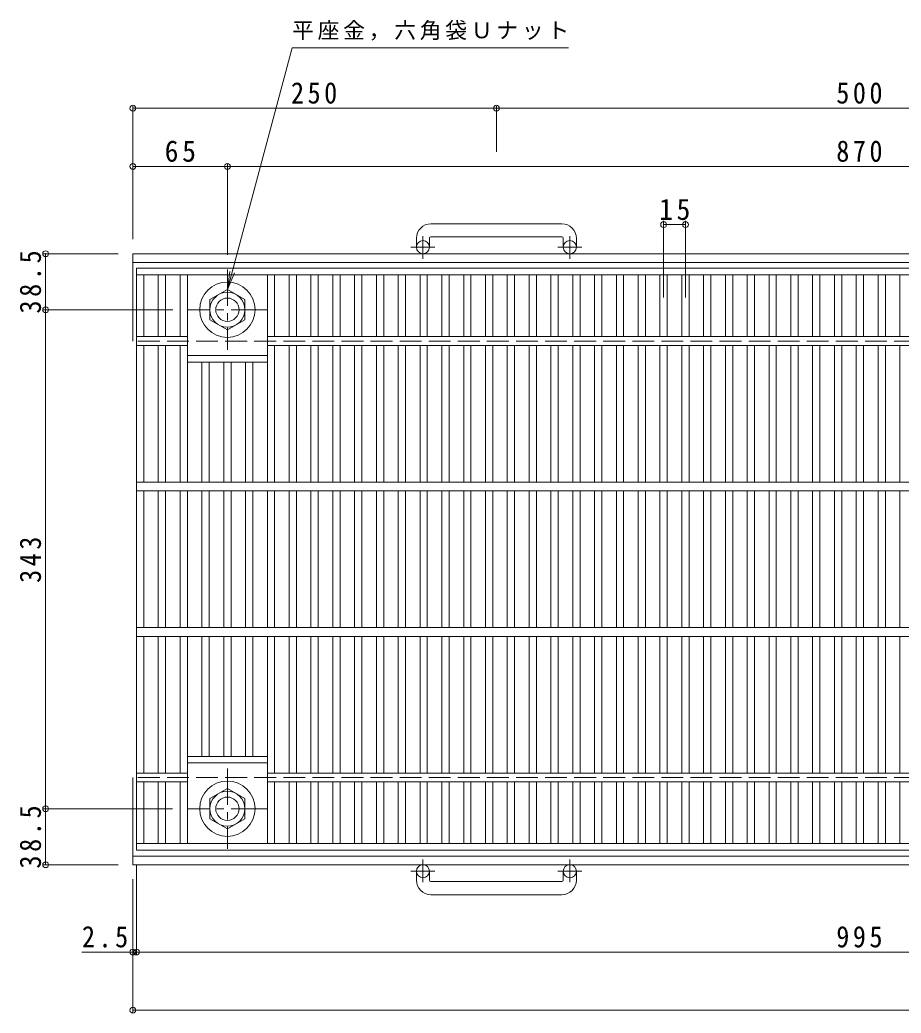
# Model space of a CAD drawing. Units: millimetres at full size, sheet at 1:5; some dimension numbers follow another scale. Extents: x -903 to 930, y -691 to 649.
# Drawn here: x -903 to -297, y -111 to 572 of the extents above; entities that cross this region are included whole.
import ezdxf

# ---------------------------------------------------------------- set-up
doc = ezdxf.new("R2010")
doc.units = ezdxf.units.MM
doc.header["$LTSCALE"] = 5
doc.header["$PDMODE"] = 32
doc.header["$PDSIZE"] = 4
doc.linetypes.add('CHAIN1', pattern=[8, 5, -1, 1, -1])
doc.linetypes.add('DASHED3', pattern=[4, 3, -1])
for name, color, linetype, lineweight in [('E-1', 2, 'Continuous', 9), ('E-2', 3, 'Continuous', 9), ('E-4', 7, 'Continuous', 9), ('E-5', 7, 'Continuous', 9), ('E-A', 2, 'Continuous', 9)]:
    doc.layers.add(name, color=color, linetype=linetype, lineweight=lineweight)
doc.styles.add('ＭＳ ゴシック', font='')
doc.styles.get('ＭＳ ゴシック').set_extended_font_data('MS Gothic')

msp = doc.modelspace()

# ---------------------------------------------------------------- linework, layer by layer
at = {"layer": 'E-1'}
for p, q in [((-530, 431.85), (-620, 431.85)), ((-630, 421.85), (-630, 415.751)), ((-621, 421.85), (-621, 415.751)), ((-620, 422.85), (-530, 422.85)), ((-529, 421.85), (-529, 415.751)), ((-520, 421.85), (-520, 415.751)), ((-825, 351.25), (-825, 411.251)), ((315.001, 411.251), (-825, 411.251)), ((312.715, 405.25), (-825, 405.25)), ((-825, -8.75), (-825, 51.25)), ((317.68, -2.75), (-825, -2.75)), ((315.001, -8.75), (-825, -8.75)), ((-630, -19.35), (-630, -13.25)), ((-621, -19.35), (-621, -13.25)), ((-529, -19.35), (-529, -13.25)), ((-520, -19.35), (-520, -13.25)), ((-620, -20.35), (-530, -20.35)), ((-530, -29.351), (-620, -29.351))]:
    msp.add_line(p, q, dxfattribs=at)
at = {"layer": 'E-1', "linetype": 'CHAIN1'}
for p, q in [((-625.5, 407.642), (-625.5, 423.24)), ((-524.499, 407.642), (-524.499, 423.24)), ((-617.337, 415.751), (-633.744, 415.751)), ((-516.337, 415.751), (-532.744, 415.751)), ((-625.5, -5.143), (-625.5, -20.74)), ((-524.499, -5.143), (-524.499, -20.74)), ((-617.337, -13.25), (-633.744, -13.25)), ((-516.337, -13.25), (-532.744, -13.25))]:
    msp.add_line(p, q, dxfattribs=at)
at = {"layer": 'E-1', "linetype": 'DASHED3'}
for p, q in [((173.501, 351.25), (-825, 351.25)), ((173.501, 51.25), (-825, 51.25))]:
    msp.add_line(p, q, dxfattribs=at)
at = {"layer": 'E-1'}
for centre in [(-625.5, 415.751), (-524.5, 415.751), (-625.5, -13.25), (-524.5, -13.25)]:
    msp.add_circle(centre, 4.5, dxfattribs=at)
for centre, radius, start, end in [((-620, 421.85), 10, 90, 180), ((-530, 421.85), 10, 0, 90), ((-620, 421.85), 1, 90, 180), ((-530, 421.85), 1, 0, 90), ((-620, -19.35), 10, 180, 270), ((-620, -19.35), 1, 180, 270), ((-530, -19.35), 10, 270, 0), ((-530, -19.35), 1, 270, 0)]:
    msp.add_arc(centre, radius, start, end, dxfattribs=at)
at = {"layer": 'E-2'}
for p, q in [((-822.5, 401.25), (172.5, 401.25)), ((-822.5, 1.249), (-822.5, 401.25)), ((-822.5, 396.749), (172.5, 396.749)), ((-817.5, 354.25), (-817.5, 396.749)), ((-807.5, 354.25), (-807.5, 396.749)), ((-802.5, 354.25), (-802.5, 396.749)), ((-792.5, 354.25), (-792.5, 396.749)), ((-787.5, 254.25), (-787.5, 396.749)), ((-732.5, 254.25), (-732.5, 396.749)), ((-727.5, 354.25), (-727.5, 396.749)), ((-717.5, 354.25), (-717.5, 396.749)), ((-712.5, 354.25), (-712.5, 396.749)), ((-702.5, 354.25), (-702.5, 396.749)), ((-697.5, 354.25), (-697.5, 396.749)), ((-687.5, 354.25), (-687.5, 396.749)), ((-682.5, 354.25), (-682.5, 396.749)), ((-672.5, 354.25), (-672.5, 396.749)), ((-667.5, 354.25), (-667.5, 396.749)), ((-657.5, 354.25), (-657.5, 396.749)), ((-652.5, 354.25), (-652.5, 396.749)), ((-642.5, 354.25), (-642.5, 396.749)), ((-637.5, 354.25), (-637.5, 396.749)), ((-627.5, 354.25), (-627.5, 396.749)), ((-622.5, 354.25), (-622.5, 396.749)), ((-612.5, 354.25), (-612.5, 396.749)), ((-607.5, 354.25), (-607.5, 396.749)), ((-597.5, 354.25), (-597.5, 396.749)), ((-592.5, 354.25), (-592.5, 396.749)), ((-582.5, 354.25), (-582.5, 396.749)), ((-577.5, 354.25), (-577.5, 396.749)), ((-567.5, 354.25), (-567.5, 396.749)), ((-562.5, 354.25), (-562.5, 396.749)), ((-552.5, 354.25), (-552.5, 396.749)), ((-547.5, 354.25), (-547.5, 396.749)), ((-537.5, 354.25), (-537.5, 396.749)), ((-532.5, 354.25), (-532.5, 396.749)), ((-522.5, 354.25), (-522.5, 396.749)), ((-517.5, 354.25), (-517.5, 396.749)), ((-507.5, 354.25), (-507.5, 396.749)), ((-502.5, 354.25), (-502.5, 396.749)), ((-492.5, 354.25), (-492.5, 396.749)), ((-487.5, 354.25), (-487.5, 396.749)), ((-477.5, 354.25), (-477.5, 396.749)), ((-472.5, 354.25), (-472.5, 396.749)), ((-462.5, 354.25), (-462.5, 396.749)), ((-457.5, 354.25), (-457.5, 396.749)), ((-447.5, 354.25), (-447.5, 396.749)), ((-442.5, 354.25), (-442.5, 396.749)), ((-432.5, 354.25), (-432.5, 396.749)), ((-427.5, 354.25), (-427.5, 396.749)), ((-417.5, 354.25), (-417.5, 396.749)), ((-412.5, 354.25), (-412.5, 396.749)), ((-402.5, 354.25), (-402.5, 396.749)), ((-397.5, 354.25), (-397.5, 396.749)), ((-387.5, 354.25), (-387.5, 396.749)), ((-382.5, 354.25), (-382.5, 396.749)), ((-372.5, 354.25), (-372.5, 396.749)), ((-367.5, 354.25), (-367.5, 396.749)), ((-357.5, 354.25), (-357.5, 396.749)), ((-352.5, 354.25), (-352.5, 396.749)), ((-342.5, 354.25), (-342.5, 396.749)), ((-337.5, 354.25), (-337.5, 396.749)), ((-327.5, 354.25), (-327.5, 396.749)), ((-322.5, 354.25), (-322.5, 396.749)), ((-312.5, 354.25), (-312.5, 396.749)), ((-307.5, 354.25), (-307.5, 396.749)), ((-297.5, 354.25), (-297.5, 396.749)), ((-787.5, 354.25), (-822.5, 354.25)), ((-787.5, 348.249), (-822.5, 348.249)), ((-817.5, 254.25), (-817.5, 348.249)), ((-807.5, 254.25), (-807.5, 348.249)), ((-802.5, 254.25), (-802.5, 348.249)), ((-792.5, 254.25), (-792.5, 348.249)), ((82.5, 354.25), (-732.5, 354.25)), ((82.5, 348.249), (-732.5, 348.249)), ((-727.5, 254.25), (-727.5, 348.249)), ((-717.5, 254.25), (-717.5, 348.249)), ((-712.5, 254.25), (-712.5, 348.249)), ((-702.5, 254.25), (-702.5, 348.249)), ((-697.5, 254.25), (-697.5, 348.249)), ((-687.5, 254.25), (-687.5, 348.249)), ((-682.5, 254.25), (-682.5, 348.249)), ((-672.5, 254.25), (-672.5, 348.249)), ((-667.5, 254.25), (-667.5, 348.249)), ((-657.5, 254.25), (-657.5, 348.249)), ((-652.5, 254.25), (-652.5, 348.249)), ((-642.5, 254.25), (-642.5, 348.249)), ((-637.5, 254.25), (-637.5, 348.249)), ((-627.5, 254.25), (-627.5, 348.249)), ((-622.5, 254.25), (-622.5, 348.249)), ((-612.5, 254.25), (-612.5, 348.249)), ((-607.5, 254.25), (-607.5, 348.249)), ((-597.5, 254.25), (-597.5, 348.249)), ((-592.5, 254.25), (-592.5, 348.249)), ((-582.5, 254.25), (-582.5, 348.249)), ((-577.5, 254.25), (-577.5, 348.249)), ((-567.5, 254.25), (-567.5, 348.249)), ((-562.5, 254.25), (-562.5, 348.249)), ((-552.5, 254.25), (-552.5, 348.249)), ((-547.5, 254.25), (-547.5, 348.249)), ((-537.5, 254.25), (-537.5, 348.249)), ((-532.5, 254.25), (-532.5, 348.249)), ((-522.5, 254.25), (-522.5, 348.249)), ((-517.5, 254.25), (-517.5, 348.249)), ((-507.5, 254.25), (-507.5, 348.249)), ((-502.5, 254.25), (-502.5, 348.249)), ((-492.5, 254.25), (-492.5, 348.249)), ((-487.5, 254.25), (-487.5, 348.249)), ((-477.5, 254.25), (-477.5, 348.249)), ((-472.5, 254.25), (-472.5, 348.249)), ((-462.5, 254.25), (-462.5, 348.249)), ((-457.5, 254.25), (-457.5, 348.249)), ((-447.5, 254.25), (-447.5, 348.249)), ((-442.5, 254.25), (-442.5, 348.249)), ((-432.5, 254.25), (-432.5, 348.249)), ((-427.5, 254.25), (-427.5, 348.249)), ((-417.5, 254.25), (-417.5, 348.249)), ((-412.5, 254.25), (-412.5, 348.249)), ((-402.5, 254.25), (-402.5, 348.249)), ((-397.5, 254.25), (-397.5, 348.249)), ((-387.5, 254.25), (-387.5, 348.249)), ((-382.5, 254.25), (-382.5, 348.249)), ((-372.5, 254.25), (-372.5, 348.249)), ((-367.5, 254.25), (-367.5, 348.249)), ((-357.5, 254.25), (-357.5, 348.249)), ((-352.5, 254.25), (-352.5, 348.249)), ((-342.5, 254.25), (-342.5, 348.249)), ((-337.5, 254.25), (-337.5, 348.249)), ((-327.5, 254.25), (-327.5, 348.249)), ((-322.5, 254.25), (-322.5, 348.249)), ((-312.5, 254.25), (-312.5, 348.249)), ((-307.5, 254.25), (-307.5, 348.249)), ((-297.5, 254.25), (-297.5, 348.249)), ((-787.5, 341.249), (-732.5, 341.249)), ((-787.5, 336.75), (-732.5, 336.75)), ((-777.5, 254.25), (-777.5, 336.75)), ((-772.5, 254.25), (-772.5, 336.75)), ((-762.5, 254.25), (-762.5, 336.75)), ((-757.5, 254.25), (-757.5, 336.75)), ((-747.5, 254.25), (-747.5, 336.75)), ((-742.5, 254.25), (-742.5, 336.75)), ((172.5, 254.25), (-822.5, 254.25)), ((172.5, 248.25), (-822.5, 248.25)), ((-817.5, 154.25), (-817.5, 248.25)), ((-807.5, 154.25), (-807.5, 248.25)), ((-802.5, 154.25), (-802.5, 248.25)), ((-792.5, 154.25), (-792.5, 248.25)), ((-787.5, 154.25), (-787.5, 248.25)), ((-777.5, 154.25), (-777.5, 248.25)), ((-772.5, 154.25), (-772.5, 248.25)), ((-762.5, 154.25), (-762.5, 248.25)), ((-757.5, 154.25), (-757.5, 248.25)), ((-747.5, 154.25), (-747.5, 248.25)), ((-742.5, 154.25), (-742.5, 248.25)), ((-732.5, 154.25), (-732.5, 248.25)), ((-727.5, 154.25), (-727.5, 248.25)), ((-717.5, 154.25), (-717.5, 248.25)), ((-712.5, 154.25), (-712.5, 248.25)), ((-702.5, 154.25), (-702.5, 248.25)), ((-697.5, 154.25), (-697.5, 248.25)), ((-687.5, 154.25), (-687.5, 248.25)), ((-682.5, 154.25), (-682.5, 248.25)), ((-672.5, 154.25), (-672.5, 248.25)), ((-667.5, 154.25), (-667.5, 248.25)), ((-657.5, 154.25), (-657.5, 248.25)), ((-652.5, 154.25), (-652.5, 248.25)), ((-642.5, 154.25), (-642.5, 248.25)), ((-637.5, 154.25), (-637.5, 248.25)), ((-627.5, 154.25), (-627.5, 248.25)), ((-622.5, 154.25), (-622.5, 248.25)), ((-612.5, 154.25), (-612.5, 248.25)), ((-607.5, 154.25), (-607.5, 248.25)), ((-597.5, 154.25), (-597.5, 248.25)), ((-592.5, 154.25), (-592.5, 248.25)), ((-582.5, 154.25), (-582.5, 248.25)), ((-577.5, 154.25), (-577.5, 248.25)), ((-567.5, 154.25), (-567.5, 248.25)), ((-562.5, 154.25), (-562.5, 248.25)), ((-552.5, 154.25), (-552.5, 248.25)), ((-547.5, 154.25), (-547.5, 248.25)), ((-537.5, 154.25), (-537.5, 248.25)), ((-532.5, 154.25), (-532.5, 248.25)), ((-522.5, 154.25), (-522.5, 248.25)), ((-517.5, 154.25), (-517.5, 248.25)), ((-507.5, 154.25), (-507.5, 248.25)), ((-502.5, 154.25), (-502.5, 248.25)), ((-492.5, 154.25), (-492.5, 248.25)), ((-487.5, 154.25), (-487.5, 248.25)), ((-477.5, 154.25), (-477.5, 248.25)), ((-472.5, 154.25), (-472.5, 248.25)), ((-462.5, 154.25), (-462.5, 248.25)), ((-457.5, 154.25), (-457.5, 248.25)), ((-447.5, 154.25), (-447.5, 248.25)), ((-442.5, 154.25), (-442.5, 248.25)), ((-432.5, 154.25), (-432.5, 248.25)), ((-427.5, 154.25), (-427.5, 248.25)), ((-417.5, 154.25), (-417.5, 248.25)), ((-412.5, 154.25), (-412.5, 248.25)), ((-402.5, 154.25), (-402.5, 248.25)), ((-397.5, 154.25), (-397.5, 248.25)), ((-387.5, 154.25), (-387.5, 248.25)), ((-382.5, 154.25), (-382.5, 248.25)), ((-372.5, 154.25), (-372.5, 248.25)), ((-367.5, 154.25), (-367.5, 248.25)), ((-357.5, 154.25), (-357.5, 248.25)), ((-352.5, 154.25), (-352.5, 248.25)), ((-342.5, 154.25), (-342.5, 248.25)), ((-337.5, 154.25), (-337.5, 248.25)), ((-327.5, 154.25), (-327.5, 248.25)), ((-322.5, 154.25), (-322.5, 248.25)), ((-312.5, 154.25), (-312.5, 248.25)), ((-307.5, 154.25), (-307.5, 248.25)), ((-297.5, 154.25), (-297.5, 248.25)), ((172.5, 154.25), (-822.5, 154.25)), ((172.5, 148.25), (-822.5, 148.25)), ((-817.5, 54.25), (-817.5, 148.25)), ((-807.5, 54.25), (-807.5, 148.25)), ((-802.5, 54.25), (-802.5, 148.25)), ((-792.5, 54.25), (-792.5, 148.25)), ((-787.5, 5.749), (-787.5, 148.25)), ((-777.5, 65.749), (-777.5, 148.25)), ((-772.5, 65.749), (-772.5, 148.25)), ((-762.5, 65.749), (-762.5, 148.25)), ((-757.5, 65.749), (-757.5, 148.25)), ((-747.5, 65.749), (-747.5, 148.25)), ((-742.5, 65.749), (-742.5, 148.25)), ((-732.5, 5.749), (-732.5, 148.25)), ((-727.5, 54.25), (-727.5, 148.25)), ((-717.5, 54.25), (-717.5, 148.25)), ((-712.5, 54.25), (-712.5, 148.25)), ((-702.5, 54.25), (-702.5, 148.25)), ((-697.5, 54.25), (-697.5, 148.25)), ((-687.5, 54.25), (-687.5, 148.25)), ((-682.5, 54.25), (-682.5, 148.25)), ((-672.5, 54.25), (-672.5, 148.25)), ((-667.5, 54.25), (-667.5, 148.25)), ((-657.5, 54.25), (-657.5, 148.25)), ((-652.5, 54.25), (-652.5, 148.25)), ((-642.5, 54.25), (-642.5, 148.25)), ((-637.5, 54.25), (-637.5, 148.25)), ((-627.5, 54.25), (-627.5, 148.25)), ((-622.5, 54.25), (-622.5, 148.25)), ((-612.5, 54.25), (-612.5, 148.25)), ((-607.5, 54.25), (-607.5, 148.25)), ((-597.5, 54.25), (-597.5, 148.25)), ((-592.5, 54.25), (-592.5, 148.25)), ((-582.5, 54.25), (-582.5, 148.25)), ((-577.5, 54.25), (-577.5, 148.25)), ((-567.5, 54.25), (-567.5, 148.25)), ((-562.5, 54.25), (-562.5, 148.25)), ((-552.5, 54.25), (-552.5, 148.25)), ((-547.5, 54.25), (-547.5, 148.25)), ((-537.5, 54.25), (-537.5, 148.25)), ((-532.5, 54.25), (-532.5, 148.25)), ((-522.5, 54.25), (-522.5, 148.25)), ((-517.5, 54.25), (-517.5, 148.25)), ((-507.5, 54.25), (-507.5, 148.25)), ((-502.5, 54.25), (-502.5, 148.25)), ((-492.5, 54.25), (-492.5, 148.25)), ((-487.5, 54.25), (-487.5, 148.25)), ((-477.5, 54.25), (-477.5, 148.25)), ((-472.5, 54.25), (-472.5, 148.25)), ((-462.5, 54.25), (-462.5, 148.25)), ((-457.5, 54.25), (-457.5, 148.25)), ((-447.5, 54.25), (-447.5, 148.25)), ((-442.5, 54.25), (-442.5, 148.25)), ((-432.5, 54.25), (-432.5, 148.25)), ((-427.5, 54.25), (-427.5, 148.25)), ((-417.5, 54.25), (-417.5, 148.25)), ((-412.5, 54.25), (-412.5, 148.25)), ((-402.5, 54.25), (-402.5, 148.25)), ((-397.5, 54.25), (-397.5, 148.25)), ((-387.5, 54.25), (-387.5, 148.25)), ((-382.5, 54.25), (-382.5, 148.25)), ((-372.5, 54.25), (-372.5, 148.25)), ((-367.5, 54.25), (-367.5, 148.25)), ((-357.5, 54.25), (-357.5, 148.25)), ((-352.5, 54.25), (-352.5, 148.25)), ((-342.5, 54.25), (-342.5, 148.25)), ((-337.5, 54.25), (-337.5, 148.25)), ((-327.5, 54.25), (-327.5, 148.25)), ((-322.5, 54.25), (-322.5, 148.25)), ((-312.5, 54.25), (-312.5, 148.25)), ((-307.5, 54.25), (-307.5, 148.25)), ((-297.5, 54.25), (-297.5, 148.25)), ((-787.5, 65.749), (-732.5, 65.749)), ((-787.5, 61.249), (-732.5, 61.249)), ((-787.5, 54.25), (-822.5, 54.25)), ((-787.5, 48.25), (-822.5, 48.25)), ((-817.5, 5.749), (-817.5, 48.25)), ((-807.5, 5.749), (-807.5, 48.25)), ((-802.5, 5.749), (-802.5, 48.25)), ((-792.5, 5.749), (-792.5, 48.25)), ((82.5, 54.25), (-732.5, 54.25)), ((82.5, 48.25), (-732.5, 48.25)), ((-727.5, 5.749), (-727.5, 48.25)), ((-717.5, 5.749), (-717.5, 48.25)), ((-712.5, 5.749), (-712.5, 48.25)), ((-702.5, 5.749), (-702.5, 48.25)), ((-697.5, 5.749), (-697.5, 48.25)), ((-687.5, 5.749), (-687.5, 48.25)), ((-682.5, 5.749), (-682.5, 48.25)), ((-672.5, 5.749), (-672.5, 48.25)), ((-667.5, 5.749), (-667.5, 48.25)), ((-657.5, 5.749), (-657.5, 48.25)), ((-652.5, 5.749), (-652.5, 48.25)), ((-642.5, 5.749), (-642.5, 48.25)), ((-637.5, 5.749), (-637.5, 48.25)), ((-627.5, 5.749), (-627.5, 48.25)), ((-622.5, 5.749), (-622.5, 48.25)), ((-612.5, 5.749), (-612.5, 48.25)), ((-607.5, 5.749), (-607.5, 48.25)), ((-597.5, 5.749), (-597.5, 48.25)), ((-592.5, 5.749), (-592.5, 48.25)), ((-582.5, 5.749), (-582.5, 48.25)), ((-577.5, 5.749), (-577.5, 48.25)), ((-567.5, 5.749), (-567.5, 48.25)), ((-562.5, 5.749), (-562.5, 48.25)), ((-552.5, 5.749), (-552.5, 48.25)), ((-547.5, 5.749), (-547.5, 48.25)), ((-537.5, 5.749), (-537.5, 48.25)), ((-532.5, 5.749), (-532.5, 48.25)), ((-522.5, 5.749), (-522.5, 48.25)), ((-517.5, 5.749), (-517.5, 48.25)), ((-507.5, 5.749), (-507.5, 48.25)), ((-502.5, 5.749), (-502.5, 48.25)), ((-492.5, 5.749), (-492.5, 48.25)), ((-487.5, 5.749), (-487.5, 48.25)), ((-477.5, 5.749), (-477.5, 48.25)), ((-472.5, 5.749), (-472.5, 48.25)), ((-462.5, 5.749), (-462.5, 48.25)), ((-457.5, 5.749), (-457.5, 48.25)), ((-447.5, 5.749), (-447.5, 48.25)), ((-442.5, 5.749), (-442.5, 48.25)), ((-432.5, 5.749), (-432.5, 48.25)), ((-427.5, 5.749), (-427.5, 48.25)), ((-417.5, 5.749), (-417.5, 48.25)), ((-412.5, 5.749), (-412.5, 48.25)), ((-402.5, 5.749), (-402.5, 48.25)), ((-397.5, 5.749), (-397.5, 48.25)), ((-387.5, 5.749), (-387.5, 48.25)), ((-382.5, 5.749), (-382.5, 48.25)), ((-372.5, 5.749), (-372.5, 48.25)), ((-367.5, 5.749), (-367.5, 48.25)), ((-357.5, 5.749), (-357.5, 48.25)), ((-352.5, 5.749), (-352.5, 48.25)), ((-342.5, 5.749), (-342.5, 48.25)), ((-337.5, 5.749), (-337.5, 48.25)), ((-327.5, 5.749), (-327.5, 48.25)), ((-322.5, 5.749), (-322.5, 48.25)), ((-312.5, 5.749), (-312.5, 48.25)), ((-307.5, 5.749), (-307.5, 48.25)), ((-297.5, 5.749), (-297.5, 48.25)), ((172.5, 5.749), (-822.5, 5.749)), ((172.5, 1.249), (-822.5, 1.249))]:
    msp.add_line(p, q, dxfattribs=at)
at = {"layer": 'E-4'}
for p, q in [((-825, 512.751), (-825, 421.251)), ((-575, 512.751), (-575, 481.251)), ((-825, 511.251), (-575, 511.251)), ((-575, 511.251), (-75, 511.251)), ((-825, 471.251), (-760, 471.251)), ((-760, 472.751), (-760, 410.387)), ((-760, 471.251), (110.001, 471.251)), ((-460, 381.251), (-460, 433.751)), ((-460, 431.251), (-445, 431.251)), ((-445, 381.251), (-445, 433.751)), ((-886.5, 411.251), (-835, 411.251)), ((-885, 372.75), (-885, 411.251)), ((-886.5, 372.75), (-797.5, 372.75)), ((-885, 29.749), (-885, 372.75)), ((-886.5, 29.749), (-797.637, 29.749)), ((-885, -8.75), (-885, 29.749)), ((-886.5, -8.75), (-835, -8.75)), ((-822.5, -70.25), (-822.5, -8.751)), ((-825, -110.25), (-825, -18.75)), ((-825, -68.75), (-860, -68.75)), ((-825, -68.75), (-822.5, -68.75)), ((-822.5, -68.75), (172.5, -68.75)), ((-825, -108.75), (315.001, -108.75))]:
    msp.add_line(p, q, dxfattribs=at)
for p in [(-825, 511.251), (-575, 511.251), (-825, 471.251), (-760, 471.251), (-460, 431.251), (-445, 431.251), (-885, 411.251), (-885, 372.75), (-885, 29.749), (-885, -8.75), (-825, -68.75), (-822.5, -68.75), (-825, -108.75)]:
    msp.add_point(p, dxfattribs=at)
at = {"layer": 'E-5'}
for p, q in [((-715.486, 552.736), (-525.486, 552.736)), ((-760, 386.606), (-755.217, 398.155))]:
    msp.add_line(p, q, dxfattribs=at)
msp.add_lwpolyline([(-715.486, 552.736), (-760, 386.606), (-758.369, 398.999)], dxfattribs=at)
at = {"layer": 'E-A', "linetype": 'CHAIN1'}
for p, q in [((-760, 400.387), (-760, 345.113)), ((-732.364, 372.75), (-787.637, 372.75)), ((-760, 57.385), (-760, 2.111)), ((-732.364, 29.749), (-787.637, 29.749))]:
    msp.add_line(p, q, dxfattribs=at)
at = {"layer": 'E-A'}
for points in [[(-772, 379.678), (-772, 365.822), (-760, 358.893), (-748.001, 365.822), (-748.001, 379.678), (-760, 386.606)], [(-772, 22.821), (-772, 36.677), (-760, 43.606), (-748.001, 36.677), (-748.001, 22.821), (-760, 15.892)]]:
    msp.add_lwpolyline(points, close=True, dxfattribs=at)
for centre, radius in [((-760, 372.75), 19), ((-760, 372.75), 12), ((-760, 372.75), 8), ((-760, 29.749), 19), ((-760, 29.749), 12), ((-760, 29.749), 8)]:
    msp.add_circle(centre, radius, dxfattribs=at)

# ---------------------------------------------------------------- texts
at = {"layer": 'E-4', "color": 2, "char_height": 14.66, "attachment_point": 7, "style": 'ＭＳ ゴシック'}
for s, insert in [('\\T1.27;\\W0.9;250', (-716.25, 514.251)), ('\\T1.27;\\W0.9;500', (-341.25, 514.251)), ('\\T1.27;\\W0.95;65', (-803.125, 474.251)), ('\\T1.27;\\W0.9;870', (-341.25, 474.251)), ('\\T1.27;\\W0.95;15', (-463.125, 434.251)), ('\\T1.27;\\W0.9;2.5', (-860, -65.75)), ('\\T1.27;\\W0.9;995', (-341.25, -65.75))]:
    msp.add_mtext(s, dxfattribs=dict(at, insert=insert))
at = {"layer": 'E-4', "color": 2, "char_height": 14.66, "attachment_point": 7, "rotation": 90, "style": 'ＭＳ ゴシック'}
for s, insert in [('\\T1.28;\\W0.9;38.5', (-888, 370.125)), ('\\T1.27;\\W0.9;343', (-888, 184.999)), ('\\T1.28;\\W0.9;38.5', (-888, -11.376))]:
    msp.add_mtext(s, dxfattribs=dict(at, insert=insert))
at = {"layer": 'E-5', "insert": (-715.486, 557.736), "char_height": 11, "attachment_point": 7, "style": 'ＭＳ ゴシック'}
msp.add_mtext('\\T1.17;平座金，六角袋Ｕナット', dxfattribs=at)

doc.saveas('drawing.dxf')
